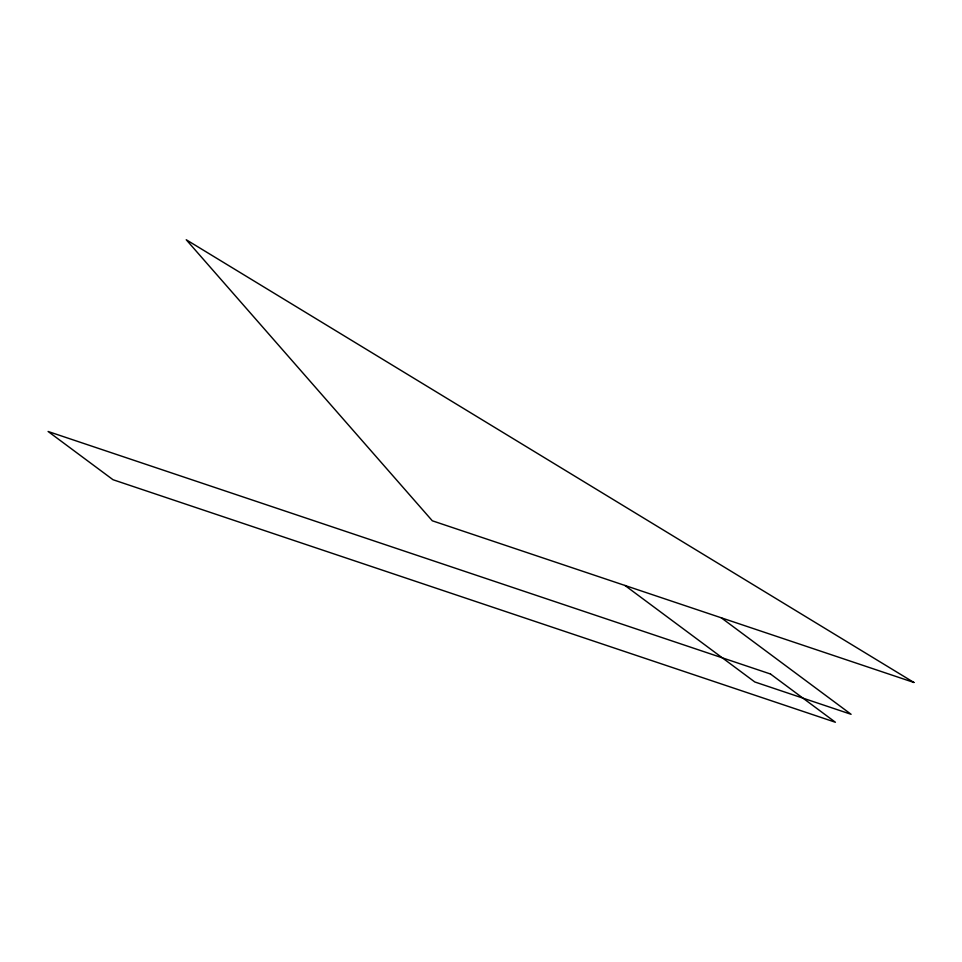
<?xml version="1.0" encoding="UTF-8"?>
<svg xmlns="http://www.w3.org/2000/svg" width="962" height="962" viewBox="0 0 962 962"><rect width="100%" height="100%" fill="white"/><g stroke="black" fill="none" stroke-linecap="round" stroke-linejoin="round"><path stroke-width="1.44" d="M721.259 617.796L851.093 714.297L754.785 681.962L624.951 585.461M913.9 682.467L432.311 520.791L186.231 239.742L913.9 682.467M770.478 674.001L48.1 431.481L113.023 479.725L835.401 722.258L770.478 674.001"/></g></svg>
